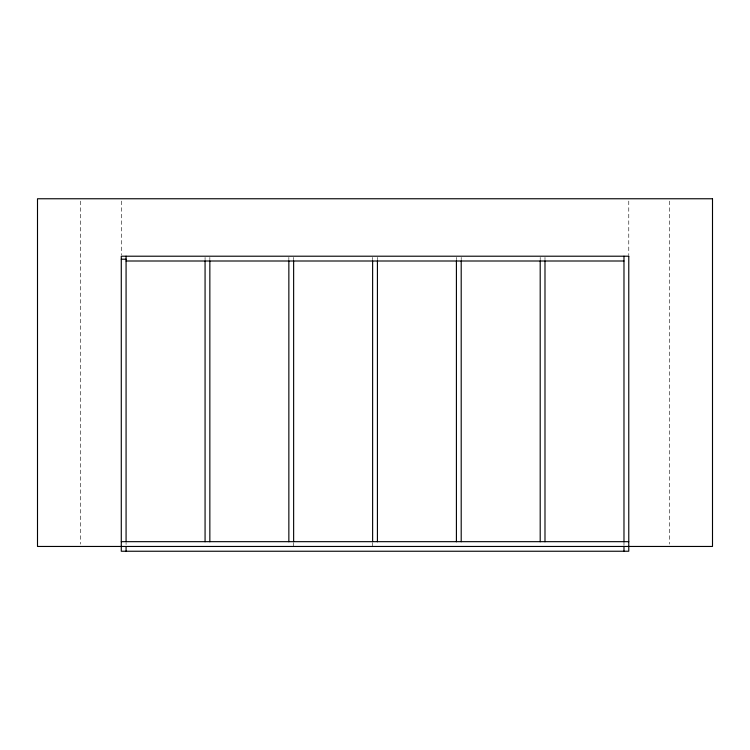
<?xml version="1.0" encoding="UTF-8"?>
<svg xmlns="http://www.w3.org/2000/svg" width="750" height="750" viewBox="0 0 750 750"><rect width="100%" height="100%" fill="white"/><g stroke="black" fill="none" stroke-linecap="round" stroke-linejoin="round"><path stroke-width="0.56" stroke-dasharray="3.75 2.81" d="M669.412 201.094L669.412 544.116M628.772 201.056L628.772 255.056M623.981 541.669L623.981 546.459M544.988 257.381L544.988 259.716M540.197 257.381L540.197 259.716M461.203 257.381L461.203 259.716M456.412 257.381L456.412 259.716M377.419 257.381L377.419 259.716M372.628 257.381L372.628 259.716M372.628 542.944L372.628 546.459M293.634 257.381L293.634 259.716M293.634 542.944L293.634 546.459M288.853 257.381L288.853 259.716M209.85 257.409L209.85 259.744M205.069 257.409L205.069 259.744M126.075 542.625L126.075 544.538M121.284 201.056L121.284 255.056M80.587 201.094L80.587 544.116"/><path stroke-width="1.12" d="M121.284 259.2L126.075 259.2M126.075 261L623.981 261M121.284 541.669L628.772 541.669M623.981 256.209L623.981 541.669M623.981 546.459L623.981 551.241M544.988 260.887L544.988 541.772M540.197 260.887L540.197 541.772M461.203 260.887L461.203 541.772M456.412 260.887L456.412 541.772M377.419 260.887L377.419 541.772M372.628 260.887L372.628 541.772M293.634 260.887L293.634 541.772M288.853 260.887L288.853 541.772M209.85 260.916L209.85 541.772M205.069 260.916L205.069 541.772M126.075 256.209L126.075 541.669M126.075 546.459L126.075 551.241M712.5 198.759L37.5 198.759L37.5 546.459L712.5 546.459L712.5 198.759M628.772 256.209L121.284 256.209L121.284 551.241L628.772 551.241L628.772 256.209"/></g></svg>
